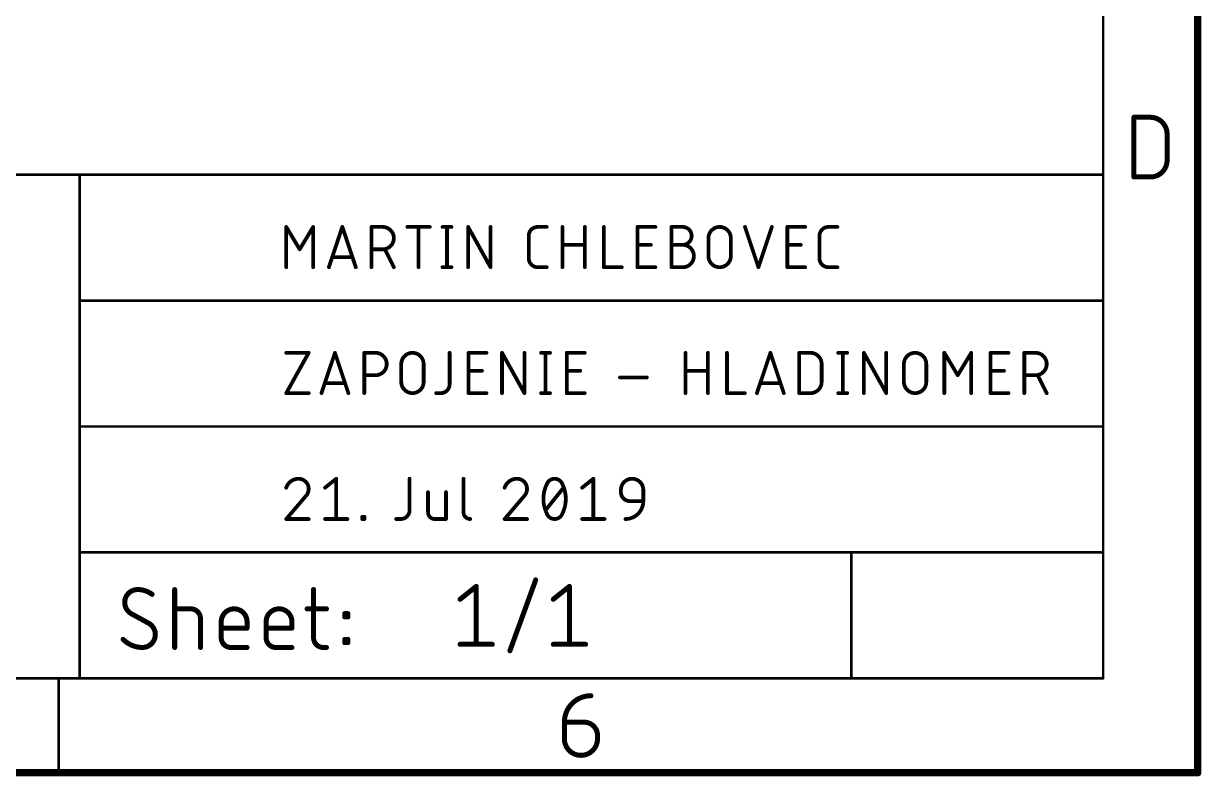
# Model space of a CAD drawing. Extents: x -165 to 95, y -26 to 154.
# Drawn here: x 47.9 to 95.4, y -25.55 to 4.83 of the extents above; entities that cross this region are included whole.
import ezdxf

# ---------------------------------------------------------------- set-up
doc = ezdxf.new("R2010")
doc.units = 0
doc.layers.add('94', color=14, linetype='CONTINUOUS')

msp = doc.modelspace()

# ---------------------------------------------------------------- linework, layer by layer
at = {"layer": '94'}
for points, const_width in [([(95.25, -25.4), (95.25, 153.67)], 0.3), ([(91.44, -21.59), (91.44, 149.86)], 0.1), ([(92.6764, -1.3621), (92.6764, 1.0447)], 0.2032), ([(92.6764, 1.0447), (93.345, 1.0447)], 0.2032), ([(94.0136, 0.3761), (94.0136, -0.6936)], 0.2032), ([(-3.81, -1.27), (50.165, -1.27)], 0.1016), ([(50.165, -1.27), (91.44, -1.27)], 0.1016), ([(50.165, -6.35), (50.165, -1.27)], 0.1016), ([(91.44, -6.35), (91.44, -1.27)], 0.1016), ([(93.345, -1.3621), (92.6764, -1.3621)], 0.2032), ([(58.4962, -5.0038), (58.4962, -3.3782)], 0.1524), ([(58.4962, -3.3782), (59.0381, -4.2813)], 0.1524), ([(59.0381, -4.2813), (59.5799, -3.3782)], 0.1524), ([(59.5799, -3.3782), (59.5799, -5.0038)], 0.1524), ([(60.2156, -5.0038), (60.7575, -3.3782)], 0.1524), ([(60.7575, -3.3782), (61.2994, -5.0038)], 0.1524), ([(61.9303, -5.0038), (61.9303, -3.3782)], 0.1524), ([(61.9303, -3.3782), (62.3819, -3.3782)], 0.1524), ([(63.3801, -3.3782), (64.2832, -3.3782)], 0.1524), ([(63.8316, -5.0038), (63.8316, -3.3782)], 0.1524), ([(64.7973, -3.3782), (65.1586, -3.3782)], 0.1524), ([(64.9779, -3.3782), (64.9779, -5.0038)], 0.1524), ([(65.829, -5.0038), (65.829, -3.3782)], 0.1524), ([(65.829, -3.3782), (66.7321, -5.0038)], 0.1524), ([(66.7321, -5.0038), (66.7321, -3.3782)], 0.1524), ([(68.6352, -3.3782), (68.9964, -3.3782)], 0.1524), ([(69.6326, -5.0038), (69.6326, -3.3782)], 0.1524), ([(70.5357, -3.3782), (70.5357, -5.0038)], 0.1524), ([(71.3029, -3.3782), (71.3029, -5.0038)], 0.1524), ([(72.6576, -5.0038), (72.6576, -3.3782)], 0.1524), ([(72.6576, -3.3782), (73.3801, -3.3782)], 0.1524), ([(74.0304, -5.0038), (74.0304, -3.3782)], 0.1524), ([(74.0304, -3.3782), (74.482, -3.3782)], 0.1524), ([(76.9932, -3.3782), (77.535, -5.0038)], 0.1524), ([(77.535, -5.0038), (78.0769, -3.3782)], 0.1524), ([(78.7017, -5.0038), (78.7017, -3.3782)], 0.1524), ([(78.7017, -3.3782), (79.4242, -3.3782)], 0.1524), ([(80.3586, -3.3782), (80.7198, -3.3782)], 0.1524), ([(68.2739, -4.6426), (68.2739, -3.7394)], 0.1524), ([(75.5203, -4.5522), (75.5203, -3.8298)], 0.1524), ([(76.4235, -3.8298), (76.4235, -4.5522)], 0.1524), ([(79.9973, -4.6426), (79.9973, -3.7394)], 0.1524), ([(62.3819, -4.2813), (61.9303, -4.2813)], 0.1524), ([(62.8334, -5.0038), (62.4722, -4.2813)], 0.1524), ([(69.6326, -4.1007), (70.5357, -4.1007)], 0.1524), ([(72.6576, -4.1007), (73.1995, -4.1007)], 0.1524), ([(74.0304, -4.1007), (74.482, -4.1007)], 0.1524), ([(78.7017, -4.1007), (79.2435, -4.1007)], 0.1524), ([(61.1639, -4.5974), (60.3511, -4.5974)], 0.1524), ([(64.7973, -5.0038), (65.1586, -5.0038)], 0.1524), ([(68.9964, -5.0038), (68.6352, -5.0038)], 0.1524), ([(71.3029, -5.0038), (72.0254, -5.0038)], 0.1524), ([(73.3801, -5.0038), (72.6576, -5.0038)], 0.1524), ([(74.482, -5.0038), (74.0304, -5.0038)], 0.1524), ([(79.4242, -5.0038), (78.7017, -5.0038)], 0.1524), ([(80.7198, -5.0038), (80.3586, -5.0038)], 0.1524), ([(50.165, -11.43), (50.165, -6.35)], 0.1016), ([(50.165, -6.35), (91.44, -6.35)], 0.1016), ([(91.44, -11.43), (91.44, -6.35)], 0.1016), ([(58.4962, -8.4582), (59.3993, -8.4582)], 0.1524), ([(59.3993, -8.4582), (58.4962, -10.0838)], 0.1524), ([(59.9169, -10.0838), (60.4588, -8.4582)], 0.1524), ([(60.4588, -8.4582), (61.0006, -10.0838)], 0.1524), ([(61.6435, -10.0838), (61.6435, -8.4582)], 0.1524), ([(61.6435, -8.4582), (62.0951, -8.4582)], 0.1524), ([(65.0841, -8.4582), (65.0841, -9.7226)], 0.1524), ([(65.8459, -10.0838), (65.8459, -8.4582)], 0.1524), ([(65.8459, -8.4582), (66.5683, -8.4582)], 0.1524), ([(67.1976, -10.0838), (67.1976, -8.4582)], 0.1524), ([(67.1976, -8.4582), (68.1007, -10.0838)], 0.1524), ([(68.1007, -10.0838), (68.1007, -8.4582)], 0.1524), ([(68.7711, -8.4582), (69.1324, -8.4582)], 0.1524), ([(68.9517, -8.4582), (68.9517, -10.0838)], 0.1524), ([(69.8058, -10.0838), (69.8058, -8.4582)], 0.1524), ([(69.8058, -8.4582), (70.5283, -8.4582)], 0.1524), ([(74.5964, -10.0838), (74.5964, -8.4582)], 0.1524), ([(75.4995, -8.4582), (75.4995, -10.0838)], 0.1524), ([(76.2667, -8.4582), (76.2667, -10.0838)], 0.1524), ([(77.476, -10.0838), (78.0179, -8.4582)], 0.1524), ([(78.0179, -8.4582), (78.5597, -10.0838)], 0.1524), ([(79.1815, -10.0838), (79.1815, -8.4582)], 0.1524), ([(79.1815, -8.4582), (79.6331, -8.4582)], 0.1524), ([(80.7551, -8.4582), (81.1163, -8.4582)], 0.1524), ([(80.9357, -8.4582), (80.9357, -10.0838)], 0.1524), ([(81.7867, -10.0838), (81.7867, -8.4582)], 0.1524), ([(81.7867, -8.4582), (82.6898, -10.0838)], 0.1524), ([(82.6898, -10.0838), (82.6898, -8.4582)], 0.1524), ([(85.0311, -10.0838), (85.0311, -8.4582)], 0.1524), ([(85.0311, -8.4582), (85.5729, -9.3613)], 0.1524), ([(85.5729, -9.3613), (86.1148, -8.4582)], 0.1524), ([(86.1148, -8.4582), (86.1148, -10.0838)], 0.1524), ([(86.8959, -10.0838), (86.8959, -8.4582)], 0.1524), ([(86.8959, -8.4582), (87.6184, -8.4582)], 0.1524), ([(88.2568, -10.0838), (88.2568, -8.4582)], 0.1524), ([(88.2568, -8.4582), (88.7084, -8.4582)], 0.1524), ([(63.1335, -9.6322), (63.1335, -8.9098)], 0.1524), ([(64.0366, -8.9098), (64.0366, -9.6322)], 0.1524), ([(80.0846, -8.9098), (80.0846, -9.6322)], 0.1524), ([(83.402, -9.6322), (83.402, -8.9098)], 0.1524), ([(84.3051, -8.9098), (84.3051, -9.6322)], 0.1524), ([(62.0951, -9.3613), (61.6435, -9.3613)], 0.1524), ([(65.8459, -9.1807), (66.3877, -9.1807)], 0.1524), ([(69.8058, -9.1807), (70.3476, -9.1807)], 0.1524), ([(71.953, -9.4516), (73.0367, -9.4516)], 0.1524), ([(74.5964, -9.1807), (75.4995, -9.1807)], 0.1524), ([(86.8959, -9.1807), (87.4378, -9.1807)], 0.1524), ([(88.7084, -9.3613), (88.2568, -9.3613)], 0.1524), ([(89.1599, -10.0838), (88.7987, -9.3613)], 0.1524), ([(60.8652, -9.6774), (60.0524, -9.6774)], 0.1524), ([(78.4243, -9.6774), (77.6115, -9.6774)], 0.1524), ([(58.4962, -10.0838), (59.3993, -10.0838)], 0.1524), ([(64.7228, -10.0838), (64.5422, -10.0838)], 0.1524), ([(66.5683, -10.0838), (65.8459, -10.0838)], 0.1524), ([(68.7711, -10.0838), (69.1324, -10.0838)], 0.1524), ([(70.5283, -10.0838), (69.8058, -10.0838)], 0.1524), ([(76.2667, -10.0838), (76.9892, -10.0838)], 0.1524), ([(79.6331, -10.0838), (79.1815, -10.0838)], 0.1524), ([(80.7551, -10.0838), (81.1163, -10.0838)], 0.1524), ([(87.6184, -10.0838), (86.8959, -10.0838)], 0.1524), ([(50.165, -16.51), (50.165, -11.43)], 0.1016), ([(50.165, -11.43), (91.44, -11.43)], 0.1016), ([(91.44, -16.51), (91.44, -11.43)], 0.1016), ([(60.0593, -13.8994), (60.5109, -13.5382)], 0.1524), ([(60.5109, -13.5382), (60.5109, -15.1638)], 0.1524), ([(63.4688, -13.5382), (63.4688, -14.8026)], 0.1524), ([(65.6442, -13.5382), (65.6442, -14.8929)], 0.1524), ([(70.428, -13.8994), (70.8796, -13.5382)], 0.1524), ([(70.8796, -13.5382), (70.8796, -15.1638)], 0.1524), ([(59.2638, -14.2607), (58.4962, -15.1638)], 0.1524), ([(64.2137, -14.0801), (64.2137, -14.8929)], 0.1524), ([(64.9362, -15.1638), (64.9362, -14.0801)], 0.1524), ([(68.0694, -14.2607), (67.3018, -15.1638)], 0.1524), ([(68.9552, -14.8026), (69.6777, -13.8994)], 0.1524), ([(71.9911, -14.0801), (71.9911, -13.9898)], 0.1524), ([(72.8943, -13.9898), (72.8943, -14.4413)], 0.1524), ([(72.8943, -14.4413), (72.3524, -14.4413)], 0.1524), ([(58.4962, -15.1638), (59.3993, -15.1638)], 0.1524), ([(60.0593, -15.1638), (60.9624, -15.1638)], 0.1524), ([(61.5599, -15.1638), (61.5599, -15.0735)], 0.1524), ([(61.5599, -15.0735), (61.6502, -15.0735)], 0.1524), ([(61.6502, -15.1638), (61.5599, -15.1638)], 0.1524), ([(61.6502, -15.0735), (61.6502, -15.1638)], 0.1524), ([(63.1076, -15.1638), (62.927, -15.1638)], 0.1524), ([(64.4847, -15.1638), (64.9362, -15.1638)], 0.1524), ([(67.3018, -15.1638), (68.2049, -15.1638)], 0.1524), ([(70.428, -15.1638), (71.3311, -15.1638)], 0.1524), ([(81.28, -16.51), (50.165, -16.51)], 0.1016), ([(50.165, -16.51), (50.165, -21.59)], 0.1016), ([(81.28, -21.59), (81.28, -16.51)], 0.1016), ([(81.28, -16.51), (91.44, -16.51)], 0.1016), ([(91.44, -21.59), (91.44, -16.51)], 0.1016), ([(67.5155, -20.478), (68.5541, -17.622)], 0.2032), ([(53.9961, -20.3454), (53.9961, -18.0086)], 0.2032), ([(59.5969, -18.0086), (59.5969, -19.9559)], 0.2032), ([(65.5066, -18.4009), (66.1557, -17.8816)], 0.2032), ([(66.1557, -17.8816), (66.1557, -20.2184)], 0.2032), ([(69.2648, -18.4009), (69.9139, -17.8816)], 0.2032), ([(69.9139, -17.8816), (69.9139, -20.2184)], 0.2032), ([(52.9562, -19.3717), (52.2422, -18.9823)], 0.2032), ([(53.9961, -18.7875), (54.6452, -18.7875)], 0.2032), ([(59.3372, -18.7875), (60.1162, -18.7875)], 0.2032), ([(60.8533, -19.1121), (60.8533, -18.9823)], 0.2032), ([(60.8533, -18.9823), (60.9831, -18.9823)], 0.2032), ([(60.9831, -18.9823), (60.9831, -19.1121)], 0.2032), ([(55.0347, -19.177), (55.0347, -20.3454)], 0.2032), ([(55.8752, -19.9559), (55.8752, -19.3068)], 0.2032), ([(56.9138, -19.5665), (55.8752, -19.5665)], 0.2032), ([(56.9138, -19.3068), (56.9138, -19.5665)], 0.2032), ([(57.6847, -19.9559), (57.6847, -19.3068)], 0.2032), ([(58.7233, -19.5665), (57.6847, -19.5665)], 0.2032), ([(58.7233, -19.3068), (58.7233, -19.5665)], 0.2032), ([(60.9831, -19.1121), (60.8533, -19.1121)], 0.2032), ([(60.8533, -20.1507), (60.8533, -20.0208)], 0.2032), ([(60.8533, -20.0208), (60.9831, -20.0208)], 0.2032), ([(60.9831, -20.0208), (60.9831, -20.1507)], 0.2032), ([(56.9138, -20.3454), (56.2647, -20.3454)], 0.2032), ([(58.7233, -20.3454), (58.0742, -20.3454)], 0.2032), ([(59.9863, -20.3454), (60.1162, -20.3454)], 0.2032), ([(60.9831, -20.1507), (60.8533, -20.1507)], 0.2032), ([(65.5066, -20.2184), (66.8048, -20.2184)], 0.2032), ([(69.2648, -20.2184), (70.563, -20.2184)], 0.2032), ([(-161.29, -21.59), (91.44, -21.59)], 0.1), ([(49.3183, -25.4), (49.3183, -21.59)], 0.1), ([(69.7106, -23.3613), (70.5129, -23.3613)], 0.2032), ([(69.7106, -24.0298), (69.7106, -23.3613)], 0.2032), ([(71.0477, -23.8961), (71.0477, -24.0298)], 0.2032), ([(-165.1, -25.4), (95.25, -25.4)], 0.3)]:
    msp.add_lwpolyline(points, dxfattribs=dict(at, const_width=const_width))
for points, const_width in [([(92.7272, 1.0447, 1), (92.6256, 1.0447)], 0.1016), ([(92.6764, 1.0955, 1), (92.6764, 0.9939)], 0.1016), ([(94.0136, 0.3761, 0.4142), (93.345, 1.0447)], 0.2032), ([(93.345, 1.0955, 1), (93.345, 0.9939)], 0.1016), ([(93.345, 0.9939, 1), (93.345, 1.0955)], 0.1016), ([(94.0644, 0.3761, 1), (93.9628, 0.3761)], 0.1016), ([(93.9628, 0.3761, 1), (94.0644, 0.3761)], 0.1016), ([(93.345, -1.3621, 0.4142), (94.0136, -0.6936)], 0.2032), ([(94.0644, -0.6936, 1), (93.9628, -0.6936)], 0.1016), ([(93.9628, -0.6936, 1), (94.0644, -0.6936)], 0.1016), ([(50.165, -1.2446, 1), (50.165, -1.2954)], 0.0508), ([(50.1904, -1.27, 1), (50.1396, -1.27)], 0.0508), ([(50.165, -1.2954, 1), (50.165, -1.2446)], 0.0508), ([(91.4654, -1.27, 1), (91.4146, -1.27)], 0.0508), ([(91.44, -1.2954, 1), (91.44, -1.2446)], 0.0508), ([(92.6256, -1.3621, 1), (92.7272, -1.3621)], 0.1016), ([(92.6764, -1.3114, 1), (92.6764, -1.4129)], 0.1016), ([(93.345, -1.3114, 1), (93.345, -1.4129)], 0.1016), ([(93.345, -1.4129, 1), (93.345, -1.3114)], 0.1016), ([(58.5343, -3.3782, 1), (58.4581, -3.3782)], 0.0762), ([(58.5289, -3.3586, 1), (58.4635, -3.3978)], 0.0762), ([(59.618, -3.3782, 1), (59.5418, -3.3782)], 0.0762), ([(59.6126, -3.3978, 1), (59.5473, -3.3586)], 0.0762), ([(60.7936, -3.3662, 1), (60.7214, -3.3902)], 0.0762), ([(60.7936, -3.3902, 1), (60.7214, -3.3662)], 0.0762), ([(61.9684, -3.3782, 1), (61.8922, -3.3782)], 0.0762), ([(61.9303, -3.3401, 1), (61.9303, -3.4163)], 0.0762), ([(62.3819, -4.2813, 1), (62.3819, -3.3782)], 0.1524), ([(62.3819, -3.3401, 1), (62.3819, -3.4163)], 0.0762), ([(62.3819, -3.4163, 1), (62.3819, -3.3401)], 0.0762), ([(63.3801, -3.3401, 1), (63.3801, -3.4163)], 0.0762), ([(63.8697, -3.3782, 1), (63.7935, -3.3782)], 0.0762), ([(64.2832, -3.4163, 1), (64.2832, -3.3401)], 0.0762), ([(64.7973, -3.3401, 1), (64.7973, -3.4163)], 0.0762), ([(65.016, -3.3782, 1), (64.9398, -3.3782)], 0.0762), ([(65.1586, -3.4163, 1), (65.1586, -3.3401)], 0.0762), ([(65.8671, -3.3782, 1), (65.7909, -3.3782)], 0.0762), ([(65.8623, -3.3597, 1), (65.7957, -3.3967)], 0.0762), ([(66.7702, -3.3782, 1), (66.694, -3.3782)], 0.0762), ([(68.6352, -3.3782, 0.4142), (68.2739, -3.7394)], 0.1524), ([(68.6352, -3.3401, 1), (68.6352, -3.4163)], 0.0762), ([(68.6352, -3.4163, 1), (68.6352, -3.3401)], 0.0762), ([(68.9964, -3.4163, 1), (68.9964, -3.3401)], 0.0762), ([(69.6707, -3.3782, 1), (69.5945, -3.3782)], 0.0762), ([(70.5738, -3.3782, 1), (70.4976, -3.3782)], 0.0762), ([(71.341, -3.3782, 1), (71.2648, -3.3782)], 0.0762), ([(72.6957, -3.3782, 1), (72.6195, -3.3782)], 0.0762), ([(72.6576, -3.3401, 1), (72.6576, -3.4163)], 0.0762), ([(73.3801, -3.4163, 1), (73.3801, -3.3401)], 0.0762), ([(74.0685, -3.3782, 1), (73.9923, -3.3782)], 0.0762), ([(74.0304, -3.3401, 1), (74.0304, -3.4163)], 0.0762), ([(74.482, -4.1007, 1), (74.482, -3.3782)], 0.1524), ([(74.482, -3.3401, 1), (74.482, -3.4163)], 0.0762), ([(74.482, -3.4163, 1), (74.482, -3.3401)], 0.0762), ([(76.4235, -3.8298, 1), (75.5203, -3.8298)], 0.1524), ([(77.0293, -3.3662, 1), (76.957, -3.3902)], 0.0762), ([(78.113, -3.3902, 1), (78.0407, -3.3662)], 0.0762), ([(78.7398, -3.3782, 1), (78.6636, -3.3782)], 0.0762), ([(78.7017, -3.3401, 1), (78.7017, -3.4163)], 0.0762), ([(79.4242, -3.4163, 1), (79.4242, -3.3401)], 0.0762), ([(80.3586, -3.3782, 0.4142), (79.9973, -3.7394)], 0.1524), ([(80.3586, -3.3401, 1), (80.3586, -3.4163)], 0.0762), ([(80.3586, -3.4163, 1), (80.3586, -3.3401)], 0.0762), ([(80.7198, -3.4163, 1), (80.7198, -3.3401)], 0.0762), ([(68.312, -3.7394, 1), (68.2358, -3.7394)], 0.0762), ([(68.2358, -3.7394, 1), (68.312, -3.7394)], 0.0762), ([(75.5584, -3.8298, 1), (75.4822, -3.8298)], 0.0762), ([(75.4822, -3.8298, 1), (75.5584, -3.8298)], 0.0762), ([(76.4616, -3.8298, 1), (76.3854, -3.8298)], 0.0762), ([(76.3854, -3.8298, 1), (76.4616, -3.8298)], 0.0762), ([(80.0354, -3.7394, 1), (79.9592, -3.7394)], 0.0762), ([(79.9592, -3.7394, 1), (80.0354, -3.7394)], 0.0762), ([(59.0054, -4.2617, 1), (59.0707, -4.3009)], 0.0762), ([(59.0054, -4.3009, 1), (59.0707, -4.2617)], 0.0762), ([(61.9303, -4.2432, 1), (61.9303, -4.3194)], 0.0762), ([(62.3819, -4.2432, 1), (62.3819, -4.3194)], 0.0762), ([(62.3819, -4.3194, 1), (62.3819, -4.2432)], 0.0762), ([(62.5063, -4.2643, 1), (62.4381, -4.2984)], 0.0762), ([(69.6326, -4.0626, 1), (69.6326, -4.1388)], 0.0762), ([(70.5357, -4.1388, 1), (70.5357, -4.0626)], 0.0762), ([(72.6576, -4.0626, 1), (72.6576, -4.1388)], 0.0762), ([(73.1995, -4.1388, 1), (73.1995, -4.0626)], 0.0762), ([(74.0304, -4.0626, 1), (74.0304, -4.1388)], 0.0762), ([(74.482, -5.0038, 1), (74.482, -4.1007)], 0.1524), ([(74.482, -4.0626, 1), (74.482, -4.1388)], 0.0762), ([(74.482, -4.0626, 1), (74.482, -4.1388)], 0.0762), ([(74.482, -4.1388, 1), (74.482, -4.0626)], 0.0762), ([(78.7017, -4.0626, 1), (78.7017, -4.1388)], 0.0762), ([(79.2435, -4.1388, 1), (79.2435, -4.0626)], 0.0762), ([(60.3511, -4.5593, 1), (60.3511, -4.6355)], 0.0762), ([(61.1639, -4.6355, 1), (61.1639, -4.5593)], 0.0762), ([(68.2739, -4.6426, 0.4142), (68.6352, -5.0038)], 0.1524), ([(68.312, -4.6426, 1), (68.2358, -4.6426)], 0.0762), ([(68.2358, -4.6426, 1), (68.312, -4.6426)], 0.0762), ([(75.5203, -4.5522, 1), (76.4235, -4.5522)], 0.1524), ([(75.5584, -4.5522, 1), (75.4822, -4.5522)], 0.0762), ([(75.4822, -4.5522, 1), (75.5584, -4.5522)], 0.0762), ([(76.4616, -4.5522, 1), (76.3854, -4.5522)], 0.0762), ([(76.3854, -4.5522, 1), (76.4616, -4.5522)], 0.0762), ([(79.9973, -4.6426, 0.4142), (80.3586, -5.0038)], 0.1524), ([(80.0354, -4.6426, 1), (79.9592, -4.6426)], 0.0762), ([(79.9592, -4.6426, 1), (80.0354, -4.6426)], 0.0762), ([(58.4581, -5.0038, 1), (58.5343, -5.0038)], 0.0762), ([(59.5418, -5.0038, 1), (59.618, -5.0038)], 0.0762), ([(60.1795, -4.9918, 1), (60.2518, -5.0158)], 0.0762), ([(61.2632, -5.0158, 1), (61.3355, -4.9918)], 0.0762), ([(61.8922, -5.0038, 1), (61.9684, -5.0038)], 0.0762), ([(62.7994, -5.0208, 1), (62.8675, -4.9868)], 0.0762), ([(63.7935, -5.0038, 1), (63.8697, -5.0038)], 0.0762), ([(64.7973, -4.9657, 1), (64.7973, -5.0419)], 0.0762), ([(64.9398, -5.0038, 1), (65.016, -5.0038)], 0.0762), ([(65.1586, -5.0419, 1), (65.1586, -4.9657)], 0.0762), ([(65.7909, -5.0038, 1), (65.8671, -5.0038)], 0.0762), ([(66.694, -5.0038, 1), (66.7702, -5.0038)], 0.0762), ([(66.6988, -5.0223, 1), (66.7654, -4.9853)], 0.0762), ([(68.6352, -4.9657, 1), (68.6352, -5.0419)], 0.0762), ([(68.6352, -5.0419, 1), (68.6352, -4.9657)], 0.0762), ([(68.9964, -5.0419, 1), (68.9964, -4.9657)], 0.0762), ([(69.5945, -5.0038, 1), (69.6707, -5.0038)], 0.0762), ([(70.4976, -5.0038, 1), (70.5738, -5.0038)], 0.0762), ([(71.3029, -4.9657, 1), (71.3029, -5.0419)], 0.0762), ([(71.2648, -5.0038, 1), (71.341, -5.0038)], 0.0762), ([(72.0254, -5.0419, 1), (72.0254, -4.9657)], 0.0762), ([(72.6576, -4.9657, 1), (72.6576, -5.0419)], 0.0762), ([(72.6195, -5.0038, 1), (72.6957, -5.0038)], 0.0762), ([(73.3801, -5.0419, 1), (73.3801, -4.9657)], 0.0762), ([(74.0304, -4.9657, 1), (74.0304, -5.0419)], 0.0762), ([(73.9923, -5.0038, 1), (74.0685, -5.0038)], 0.0762), ([(74.482, -4.9657, 1), (74.482, -5.0419)], 0.0762), ([(74.482, -5.0419, 1), (74.482, -4.9657)], 0.0762), ([(77.4989, -4.9918, 1), (77.5712, -5.0158)], 0.0762), ([(77.4989, -5.0158, 1), (77.5712, -4.9918)], 0.0762), ([(78.7017, -4.9657, 1), (78.7017, -5.0419)], 0.0762), ([(78.6636, -5.0038, 1), (78.7398, -5.0038)], 0.0762), ([(79.4242, -5.0419, 1), (79.4242, -4.9657)], 0.0762), ([(80.3586, -4.9657, 1), (80.3586, -5.0419)], 0.0762), ([(80.3586, -5.0419, 1), (80.3586, -4.9657)], 0.0762), ([(80.7198, -5.0419, 1), (80.7198, -4.9657)], 0.0762), ([(50.1904, -6.35, 1), (50.1396, -6.35)], 0.0508), ([(50.165, -6.3246, 1), (50.165, -6.3754)], 0.0508), ([(50.1396, -6.35, 1), (50.1904, -6.35)], 0.0508), ([(91.4654, -6.35, 1), (91.4146, -6.35)], 0.0508), ([(91.4146, -6.35, 1), (91.4654, -6.35)], 0.0508), ([(91.44, -6.3754, 1), (91.44, -6.3246)], 0.0508), ([(58.4962, -8.4201, 1), (58.4962, -8.4963)], 0.0762), ([(59.4326, -8.4767, 1), (59.366, -8.4397)], 0.0762), ([(59.3993, -8.4963, 1), (59.3993, -8.4201)], 0.0762), ([(60.4949, -8.4462, 1), (60.4226, -8.4702)], 0.0762), ([(60.4949, -8.4702, 1), (60.4226, -8.4462)], 0.0762), ([(61.6816, -8.4582, 1), (61.6054, -8.4582)], 0.0762), ([(61.6435, -8.4201, 1), (61.6435, -8.4963)], 0.0762), ([(62.0951, -9.3613, 1), (62.0951, -8.4582)], 0.1524), ([(62.0951, -8.4201, 1), (62.0951, -8.4963)], 0.0762), ([(62.0951, -8.4963, 1), (62.0951, -8.4201)], 0.0762), ([(64.0366, -8.9098, 1), (63.1335, -8.9098)], 0.1524), ([(65.1222, -8.4582, 1), (65.046, -8.4582)], 0.0762), ([(65.884, -8.4582, 1), (65.8078, -8.4582)], 0.0762), ([(65.8459, -8.4201, 1), (65.8459, -8.4963)], 0.0762), ([(66.5683, -8.4963, 1), (66.5683, -8.4201)], 0.0762), ([(67.2357, -8.4582, 1), (67.1595, -8.4582)], 0.0762), ([(67.2309, -8.4397, 1), (67.1643, -8.4767)], 0.0762), ([(68.1388, -8.4582, 1), (68.0626, -8.4582)], 0.0762), ([(68.7711, -8.4201, 1), (68.7711, -8.4963)], 0.0762), ([(68.9898, -8.4582, 1), (68.9136, -8.4582)], 0.0762), ([(69.1324, -8.4963, 1), (69.1324, -8.4201)], 0.0762), ([(69.8439, -8.4582, 1), (69.7677, -8.4582)], 0.0762), ([(69.8058, -8.4201, 1), (69.8058, -8.4963)], 0.0762), ([(70.5283, -8.4963, 1), (70.5283, -8.4201)], 0.0762), ([(74.6345, -8.4582, 1), (74.5583, -8.4582)], 0.0762), ([(75.5376, -8.4582, 1), (75.4614, -8.4582)], 0.0762), ([(76.3048, -8.4582, 1), (76.2286, -8.4582)], 0.0762), ([(78.054, -8.4462, 1), (77.9817, -8.4702)], 0.0762), ([(78.054, -8.4702, 1), (77.9817, -8.4462)], 0.0762), ([(79.2196, -8.4582, 1), (79.1434, -8.4582)], 0.0762), ([(79.1815, -8.4201, 1), (79.1815, -8.4963)], 0.0762), ([(80.0846, -8.9098, 0.4142), (79.6331, -8.4582)], 0.1524), ([(79.6331, -8.4201, 1), (79.6331, -8.4963)], 0.0762), ([(79.6331, -8.4963, 1), (79.6331, -8.4201)], 0.0762), ([(80.7551, -8.4201, 1), (80.7551, -8.4963)], 0.0762), ([(80.9738, -8.4582, 1), (80.8976, -8.4582)], 0.0762), ([(81.1163, -8.4963, 1), (81.1163, -8.4201)], 0.0762), ([(81.8248, -8.4582, 1), (81.7486, -8.4582)], 0.0762), ([(81.82, -8.4397, 1), (81.7534, -8.4767)], 0.0762), ([(82.7279, -8.4582, 1), (82.6517, -8.4582)], 0.0762), ([(84.3051, -8.9098, 1), (83.402, -8.9098)], 0.1524), ([(85.0692, -8.4582, 1), (84.993, -8.4582)], 0.0762), ([(85.0638, -8.4386, 1), (84.9984, -8.4778)], 0.0762), ([(86.1529, -8.4582, 1), (86.0767, -8.4582)], 0.0762), ([(86.1475, -8.4778, 1), (86.0821, -8.4386)], 0.0762), ([(86.934, -8.4582, 1), (86.8578, -8.4582)], 0.0762), ([(86.8959, -8.4201, 1), (86.8959, -8.4963)], 0.0762), ([(87.6184, -8.4963, 1), (87.6184, -8.4201)], 0.0762), ([(88.2949, -8.4582, 1), (88.2187, -8.4582)], 0.0762), ([(88.2568, -8.4201, 1), (88.2568, -8.4963)], 0.0762), ([(88.7084, -9.3613, 1), (88.7084, -8.4582)], 0.1524), ([(88.7084, -8.4201, 1), (88.7084, -8.4963)], 0.0762), ([(88.7084, -8.4963, 1), (88.7084, -8.4201)], 0.0762), ([(63.1716, -8.9098, 1), (63.0954, -8.9098)], 0.0762), ([(63.0954, -8.9098, 1), (63.1716, -8.9098)], 0.0762), ([(64.0747, -8.9098, 1), (63.9985, -8.9098)], 0.0762), ([(63.9985, -8.9098, 1), (64.0747, -8.9098)], 0.0762), ([(80.1227, -8.9098, 1), (80.0465, -8.9098)], 0.0762), ([(80.0465, -8.9098, 1), (80.1227, -8.9098)], 0.0762), ([(83.4401, -8.9098, 1), (83.3639, -8.9098)], 0.0762), ([(83.3639, -8.9098, 1), (83.4401, -8.9098)], 0.0762), ([(84.3432, -8.9098, 1), (84.267, -8.9098)], 0.0762), ([(84.267, -8.9098, 1), (84.3432, -8.9098)], 0.0762), ([(61.6435, -9.3232, 1), (61.6435, -9.3994)], 0.0762), ([(62.0951, -9.3232, 1), (62.0951, -9.3994)], 0.0762), ([(62.0951, -9.3994, 1), (62.0951, -9.3232)], 0.0762), ([(65.8459, -9.1426, 1), (65.8459, -9.2188)], 0.0762), ([(66.3877, -9.2188, 1), (66.3877, -9.1426)], 0.0762), ([(69.8058, -9.1426, 1), (69.8058, -9.2188)], 0.0762), ([(70.3476, -9.2188, 1), (70.3476, -9.1426)], 0.0762), ([(71.953, -9.4135, 1), (71.953, -9.4897)], 0.0762), ([(73.0367, -9.4897, 1), (73.0367, -9.4135)], 0.0762), ([(74.5964, -9.1426, 1), (74.5964, -9.2188)], 0.0762), ([(75.4995, -9.2188, 1), (75.4995, -9.1426)], 0.0762), ([(85.5403, -9.3417, 1), (85.6056, -9.3809)], 0.0762), ([(85.5403, -9.3809, 1), (85.6056, -9.3417)], 0.0762), ([(86.8959, -9.1426, 1), (86.8959, -9.2188)], 0.0762), ([(87.4378, -9.2188, 1), (87.4378, -9.1426)], 0.0762), ([(88.2568, -9.3232, 1), (88.2568, -9.3994)], 0.0762), ([(88.7084, -9.3232, 1), (88.7084, -9.3994)], 0.0762), ([(88.7084, -9.3994, 1), (88.7084, -9.3232)], 0.0762), ([(88.8327, -9.3443, 1), (88.7646, -9.3784)], 0.0762), ([(60.0524, -9.6393, 1), (60.0524, -9.7155)], 0.0762), ([(60.8652, -9.7155, 1), (60.8652, -9.6393)], 0.0762), ([(63.1335, -9.6322, 1), (64.0366, -9.6322)], 0.1524), ([(63.1716, -9.6322, 1), (63.0954, -9.6322)], 0.0762), ([(63.0954, -9.6322, 1), (63.1716, -9.6322)], 0.0762), ([(64.0747, -9.6322, 1), (63.9985, -9.6322)], 0.0762), ([(63.9985, -9.6322, 1), (64.0747, -9.6322)], 0.0762), ([(64.7228, -10.0838, 0.4142), (65.0841, -9.7226)], 0.1524), ([(65.1222, -9.7226, 1), (65.046, -9.7226)], 0.0762), ([(65.046, -9.7226, 1), (65.1222, -9.7226)], 0.0762), ([(77.6115, -9.6393, 1), (77.6115, -9.7155)], 0.0762), ([(78.4243, -9.7155, 1), (78.4243, -9.6393)], 0.0762), ([(79.6331, -10.0838, 0.4142), (80.0846, -9.6322)], 0.1524), ([(80.1227, -9.6322, 1), (80.0465, -9.6322)], 0.0762), ([(80.0465, -9.6322, 1), (80.1227, -9.6322)], 0.0762), ([(83.402, -9.6322, 1), (84.3051, -9.6322)], 0.1524), ([(83.4401, -9.6322, 1), (83.3639, -9.6322)], 0.0762), ([(83.3639, -9.6322, 1), (83.4401, -9.6322)], 0.0762), ([(84.3432, -9.6322, 1), (84.267, -9.6322)], 0.0762), ([(84.267, -9.6322, 1), (84.3432, -9.6322)], 0.0762), ([(58.4962, -10.0457, 1), (58.4962, -10.1219)], 0.0762), ([(58.4629, -10.0653, 1), (58.5295, -10.1023)], 0.0762), ([(59.3993, -10.1219, 1), (59.3993, -10.0457)], 0.0762), ([(59.8808, -10.0718, 1), (59.9531, -10.0958)], 0.0762), ([(60.9645, -10.0958, 1), (61.0368, -10.0718)], 0.0762), ([(61.6054, -10.0838, 1), (61.6816, -10.0838)], 0.0762), ([(64.5422, -10.0457, 1), (64.5422, -10.1219)], 0.0762), ([(64.7228, -10.0457, 1), (64.7228, -10.1219)], 0.0762), ([(64.7228, -10.1219, 1), (64.7228, -10.0457)], 0.0762), ([(65.8459, -10.0457, 1), (65.8459, -10.1219)], 0.0762), ([(65.8078, -10.0838, 1), (65.884, -10.0838)], 0.0762), ([(66.5683, -10.1219, 1), (66.5683, -10.0457)], 0.0762), ([(67.1595, -10.0838, 1), (67.2357, -10.0838)], 0.0762), ([(68.0626, -10.0838, 1), (68.1388, -10.0838)], 0.0762), ([(68.0674, -10.1023, 1), (68.134, -10.0653)], 0.0762), ([(68.7711, -10.0457, 1), (68.7711, -10.1219)], 0.0762), ([(68.9136, -10.0838, 1), (68.9898, -10.0838)], 0.0762), ([(69.1324, -10.1219, 1), (69.1324, -10.0457)], 0.0762), ([(69.8058, -10.0457, 1), (69.8058, -10.1219)], 0.0762), ([(69.7677, -10.0838, 1), (69.8439, -10.0838)], 0.0762), ([(70.5283, -10.1219, 1), (70.5283, -10.0457)], 0.0762), ([(74.5583, -10.0838, 1), (74.6345, -10.0838)], 0.0762), ([(75.4614, -10.0838, 1), (75.5376, -10.0838)], 0.0762), ([(76.2667, -10.0457, 1), (76.2667, -10.1219)], 0.0762), ([(76.2286, -10.0838, 1), (76.3048, -10.0838)], 0.0762), ([(76.9892, -10.1219, 1), (76.9892, -10.0457)], 0.0762), ([(77.4398, -10.0718, 1), (77.5121, -10.0958)], 0.0762), ([(78.5236, -10.0958, 1), (78.5959, -10.0718)], 0.0762), ([(79.1815, -10.0457, 1), (79.1815, -10.1219)], 0.0762), ([(79.1434, -10.0838, 1), (79.2196, -10.0838)], 0.0762), ([(79.6331, -10.0457, 1), (79.6331, -10.1219)], 0.0762), ([(79.6331, -10.1219, 1), (79.6331, -10.0457)], 0.0762), ([(80.7551, -10.0457, 1), (80.7551, -10.1219)], 0.0762), ([(80.8976, -10.0838, 1), (80.9738, -10.0838)], 0.0762), ([(81.1163, -10.1219, 1), (81.1163, -10.0457)], 0.0762), ([(81.7486, -10.0838, 1), (81.8248, -10.0838)], 0.0762), ([(82.6517, -10.0838, 1), (82.7279, -10.0838)], 0.0762), ([(82.6565, -10.1023, 1), (82.7231, -10.0653)], 0.0762), ([(84.993, -10.0838, 1), (85.0692, -10.0838)], 0.0762), ([(86.0767, -10.0838, 1), (86.1529, -10.0838)], 0.0762), ([(86.8959, -10.0457, 1), (86.8959, -10.1219)], 0.0762), ([(86.8578, -10.0838, 1), (86.934, -10.0838)], 0.0762), ([(87.6184, -10.1219, 1), (87.6184, -10.0457)], 0.0762), ([(88.2187, -10.0838, 1), (88.2949, -10.0838)], 0.0762), ([(89.1258, -10.1008, 1), (89.194, -10.0668)], 0.0762), ([(50.1904, -11.43, 1), (50.1396, -11.43)], 0.0508), ([(50.165, -11.4046, 1), (50.165, -11.4554)], 0.0508), ([(91.4654, -11.43, 1), (91.4146, -11.43)], 0.0508), ([(91.44, -11.4554, 1), (91.44, -11.4046)], 0.0508), ([(50.1396, -11.43, 1), (50.1904, -11.43)], 0.0508), ([(91.4146, -11.43, 1), (91.4654, -11.43)], 0.0508), ([(58.9929, -13.5382, 0.3252), (58.4962, -13.8994)], 0.1524), ([(59.3993, -13.9446, 0.4142), (58.9929, -13.5382)], 0.1524), ([(58.9929, -13.5001, 1), (58.9929, -13.5763)], 0.0762), ([(58.9929, -13.5763, 1), (58.9929, -13.5001)], 0.0762), ([(60.549, -13.5382, 1), (60.4728, -13.5382)], 0.0762), ([(60.5347, -13.568, 1), (60.4871, -13.5084)], 0.0762), ([(63.5069, -13.5382, 1), (63.4307, -13.5382)], 0.0762), ([(65.6823, -13.5382, 1), (65.6061, -13.5382)], 0.0762), ([(67.7985, -13.5382, 0.3252), (67.3018, -13.8994)], 0.1524), ([(68.2049, -13.9446, 0.4142), (67.7985, -13.5382)], 0.1524), ([(67.7985, -13.5001, 1), (67.7985, -13.5763)], 0.0762), ([(67.7985, -13.5763, 1), (67.7985, -13.5001)], 0.0762), ([(69.0004, -13.764, 0.1139), (68.8649, -14.351)], 0.1524), ([(68.9643, -13.7516, 1), (69.0364, -13.7763)], 0.0762), ([(69.3165, -13.5382, 0.3205), (69.0004, -13.764)], 0.1524), ([(69.0346, -13.7807, 1), (68.9661, -13.7473)], 0.0762), ([(69.6325, -13.764, 0.3205), (69.3165, -13.5382)], 0.1524), ([(69.3165, -13.5001, 1), (69.3165, -13.5763)], 0.0762), ([(69.3165, -13.5763, 1), (69.3165, -13.5001)], 0.0762), ([(69.768, -14.351, 0.1139), (69.6325, -13.764)], 0.1524), ([(69.6668, -13.7473, 1), (69.5983, -13.7807)], 0.0762), ([(69.5965, -13.7763, 1), (69.6686, -13.7516)], 0.0762), ([(70.9177, -13.5382, 1), (70.8415, -13.5382)], 0.0762), ([(70.9034, -13.568, 1), (70.8558, -13.5084)], 0.0762), ([(72.8942, -13.9898, 1), (71.9911, -13.9898)], 0.1524), ([(58.46, -13.8877, 1), (58.5324, -13.9112)], 0.0762), ([(59.2638, -14.2607, 0.2053), (59.3993, -13.9446)], 0.1524), ([(59.2376, -14.2331, 1), (59.2901, -14.2883)], 0.0762), ([(59.2929, -14.2854, 1), (59.2348, -14.236)], 0.0762), ([(59.4374, -13.9446, 1), (59.3612, -13.9446)], 0.0762), ([(59.3612, -13.9446, 1), (59.4374, -13.9446)], 0.0762), ([(60.0355, -13.8697, 1), (60.0831, -13.9292)], 0.0762), ([(64.2518, -14.0801, 1), (64.1756, -14.0801)], 0.0762), ([(64.9743, -14.0801, 1), (64.8981, -14.0801)], 0.0762), ([(67.2655, -13.8877, 1), (67.338, -13.9112)], 0.0762), ([(68.0694, -14.2607, 0.2053), (68.2049, -13.9446)], 0.1524), ([(68.0431, -14.2331, 1), (68.0957, -14.2883)], 0.0762), ([(68.0985, -14.2854, 1), (68.0404, -14.236)], 0.0762), ([(68.243, -13.9446, 1), (68.1668, -13.9446)], 0.0762), ([(68.1668, -13.9446, 1), (68.243, -13.9446)], 0.0762), ([(69.7075, -13.9232, 1), (69.6479, -13.8756)], 0.0762), ([(70.4042, -13.8697, 1), (70.4518, -13.9292)], 0.0762), ([(72.0292, -13.9898, 1), (71.953, -13.9898)], 0.0762), ([(71.953, -13.9898, 1), (72.0292, -13.9898)], 0.0762), ([(71.9911, -14.0801, 0.4142), (72.3524, -14.4413)], 0.1524), ([(72.0292, -14.0801, 1), (71.953, -14.0801)], 0.0762), ([(71.953, -14.0801, 1), (72.0292, -14.0801)], 0.0762), ([(72.8561, -13.9898, 1), (72.9323, -13.9898)], 0.0762), ([(72.9324, -13.9898, 1), (72.8562, -13.9898)], 0.0762), ([(68.8649, -14.351, 0.1139), (69.0004, -14.938)], 0.1524), ([(68.903, -14.351, 1), (68.8268, -14.351)], 0.0762), ([(68.8268, -14.351, 1), (68.903, -14.351)], 0.0762), ([(69.6325, -14.938, 0.1139), (69.768, -14.351)], 0.1524), ([(69.8061, -14.351, 1), (69.7299, -14.351)], 0.0762), ([(69.7299, -14.351, 1), (69.8061, -14.351)], 0.0762), ([(72.1718, -15.1638, 0.4142), (72.8943, -14.4413)], 0.1524), ([(72.3524, -14.4032, 1), (72.3524, -14.4794)], 0.0762), ([(72.3524, -14.4794, 1), (72.3524, -14.4032)], 0.0762), ([(72.9324, -14.4413, 1), (72.8562, -14.4413)], 0.0762), ([(72.8562, -14.4413, 1), (72.9324, -14.4413)], 0.0762), ([(72.8943, -14.4794, 1), (72.8943, -14.4032)], 0.0762), ([(58.4962, -15.1257, 1), (58.4962, -15.2019)], 0.0762), ([(58.4672, -15.1391, 1), (58.5252, -15.1885)], 0.0762), ([(59.3993, -15.2019, 1), (59.3993, -15.1257)], 0.0762), ([(60.0593, -15.1257, 1), (60.0593, -15.2019)], 0.0762), ([(60.4728, -15.1638, 1), (60.549, -15.1638)], 0.0762), ([(60.9624, -15.2019, 1), (60.9624, -15.1257)], 0.0762), ([(61.598, -15.0735, 1), (61.5218, -15.0735)], 0.0762), ([(61.5599, -15.0354, 1), (61.5599, -15.1116)], 0.0762), ([(61.5599, -15.1257, 1), (61.5599, -15.2019)], 0.0762), ([(61.5218, -15.1638, 1), (61.598, -15.1638)], 0.0762), ([(61.6883, -15.0735, 1), (61.6121, -15.0735)], 0.0762), ([(61.6121, -15.1638, 1), (61.6883, -15.1638)], 0.0762), ([(61.6502, -15.1116, 1), (61.6502, -15.0354)], 0.0762), ([(61.6502, -15.2019, 1), (61.6502, -15.1257)], 0.0762), ([(62.927, -15.1257, 1), (62.927, -15.2019)], 0.0762), ([(63.1076, -15.1638, 0.4142), (63.4688, -14.8026)], 0.1524), ([(63.1076, -15.1257, 1), (63.1076, -15.2019)], 0.0762), ([(63.1076, -15.2019, 1), (63.1076, -15.1257)], 0.0762), ([(63.5069, -14.8026, 1), (63.4307, -14.8026)], 0.0762), ([(63.4307, -14.8026, 1), (63.5069, -14.8026)], 0.0762), ([(64.2137, -14.8929, 0.4142), (64.4847, -15.1638)], 0.1524), ([(64.2518, -14.8929, 1), (64.1756, -14.8929)], 0.0762), ([(64.1756, -14.8929, 1), (64.2518, -14.8929)], 0.0762), ([(64.4847, -15.1257, 1), (64.4847, -15.2019)], 0.0762), ([(64.4847, -15.2019, 1), (64.4847, -15.1257)], 0.0762), ([(64.8981, -15.1638, 1), (64.9743, -15.1638)], 0.0762), ([(64.9362, -15.2019, 1), (64.9362, -15.1257)], 0.0762), ([(65.6442, -14.8929, 0.4142), (65.9152, -15.1638)], 0.1524), ([(65.6823, -14.8929, 1), (65.6061, -14.8929)], 0.0762), ([(65.6061, -14.8929, 1), (65.6823, -14.8929)], 0.0762), ([(65.9152, -15.2019, 1), (65.9152, -15.1257)], 0.0762), ([(67.2727, -15.1391, 1), (67.3308, -15.1885)], 0.0762), ([(67.3018, -15.1257, 1), (67.3018, -15.2019)], 0.0762), ([(68.2049, -15.2019, 1), (68.2049, -15.1257)], 0.0762), ([(68.9255, -14.7788, 1), (68.985, -14.8264)], 0.0762), ([(69.0364, -14.9257, 1), (68.9643, -14.9504)], 0.0762), ([(69.0004, -14.938, 0.3205), (69.3165, -15.1638)], 0.1524), ([(68.9661, -14.9547, 1), (69.0346, -14.9213)], 0.0762), ([(69.3165, -15.1638, 0.3205), (69.6325, -14.938)], 0.1524), ([(69.3165, -15.1257, 1), (69.3165, -15.2019)], 0.0762), ([(69.3165, -15.2019, 1), (69.3165, -15.1257)], 0.0762), ([(69.5983, -14.9213, 1), (69.6668, -14.9547)], 0.0762), ([(69.6686, -14.9504, 1), (69.5965, -14.9257)], 0.0762), ([(70.428, -15.1257, 1), (70.428, -15.2019)], 0.0762), ([(70.8415, -15.1638, 1), (70.9177, -15.1638)], 0.0762), ([(71.3311, -15.2019, 1), (71.3311, -15.1257)], 0.0762), ([(72.1718, -15.1257, 1), (72.1718, -15.2019)], 0.0762), ([(50.165, -16.4846, 1), (50.165, -16.5354)], 0.0508), ([(50.1904, -16.51, 1), (50.1396, -16.51)], 0.0508), ([(50.1396, -16.51, 1), (50.1904, -16.51)], 0.0508), ([(81.3054, -16.51, 1), (81.2546, -16.51)], 0.0508), ([(81.28, -16.4846, 1), (81.28, -16.5354)], 0.0508), ([(81.28, -16.5354, 1), (81.28, -16.4846)], 0.0508), ([(91.4654, -16.51, 1), (91.4146, -16.51)], 0.0508), ([(91.4146, -16.51, 1), (91.4654, -16.51)], 0.0508), ([(91.44, -16.5354, 1), (91.44, -16.4846)], 0.0508), ([(68.6018, -17.6393, 1), (68.5063, -17.6046)], 0.1016), ([(52.5018, -18.0086, 0.4142), (51.9825, -18.5279)], 0.2032), ([(53.086, -18.2033, 0.1623), (52.5018, -18.0086)], 0.2032), ([(52.5018, -17.9578, 1), (52.5018, -18.0594)], 0.1016), ([(52.5018, -18.0594, 1), (52.5018, -17.9578)], 0.1016), ([(54.0469, -18.0086, 1), (53.9453, -18.0086)], 0.1016), ([(59.6477, -18.0086, 1), (59.5461, -18.0086)], 0.1016), ([(66.2065, -17.8816, 1), (66.1049, -17.8816)], 0.1016), ([(66.1874, -17.9213, 1), (66.124, -17.8419)], 0.1016), ([(69.9647, -17.8816, 1), (69.8631, -17.8816)], 0.1016), ([(69.9456, -17.9213, 1), (69.8822, -17.8419)], 0.1016), ([(51.9825, -18.5279, 0.2656), (52.2422, -18.9823)], 0.2032), ([(52.0333, -18.5279, 1), (51.9317, -18.5279)], 0.1016), ([(51.9317, -18.5279, 1), (52.0333, -18.5279)], 0.1016), ([(53.0555, -18.244, 1), (53.1165, -18.1627)], 0.1016), ([(65.4749, -18.3612, 1), (65.5383, -18.4406)], 0.1016), ([(69.233, -18.3612, 1), (69.2965, -18.4406)], 0.1016), ([(52.2665, -18.9377, 1), (52.2178, -19.0269)], 0.1016), ([(52.2164, -19.026, 1), (52.2679, -18.9385)], 0.1016), ([(53.9961, -18.7367, 1), (53.9961, -18.8383)], 0.1016), ([(55.0347, -19.177, 0.4142), (54.6452, -18.7875)], 0.2032), ([(54.6452, -18.7367, 1), (54.6452, -18.8383)], 0.1016), ([(54.6452, -18.8383, 1), (54.6452, -18.7367)], 0.1016), ([(56.9138, -19.3068, 1), (55.8752, -19.3068)], 0.2032), ([(58.7233, -19.3068, 1), (57.6847, -19.3068)], 0.2032), ([(59.3372, -18.7367, 1), (59.3372, -18.8383)], 0.1016), ([(60.1162, -18.8383, 1), (60.1162, -18.7367)], 0.1016), ([(60.9041, -18.9823, 1), (60.8025, -18.9823)], 0.1016), ([(60.8533, -18.9315, 1), (60.8533, -19.0331)], 0.1016), ([(61.0339, -18.9823, 1), (60.9323, -18.9823)], 0.1016), ([(60.9831, -19.0331, 1), (60.9831, -18.9315)], 0.1016), ([(53.2158, -19.8261, 0.2656), (52.9562, -19.3717)], 0.2032), ([(52.982, -19.328, 1), (52.9304, -19.4155)], 0.1016), ([(52.9318, -19.4163, 1), (52.9805, -19.3271)], 0.1016), ([(55.0855, -19.177, 1), (54.9839, -19.177)], 0.1016), ([(54.9839, -19.177, 1), (55.0855, -19.177)], 0.1016), ([(55.926, -19.3068, 1), (55.8244, -19.3068)], 0.1016), ([(55.8244, -19.3068, 1), (55.926, -19.3068)], 0.1016), ([(55.8752, -19.5157, 1), (55.8752, -19.6173)], 0.1016), ([(56.9646, -19.3068, 1), (56.863, -19.3068)], 0.1016), ([(56.863, -19.3068, 1), (56.9646, -19.3068)], 0.1016), ([(56.9138, -19.6173, 1), (56.9138, -19.5157)], 0.1016), ([(57.7355, -19.3068, 1), (57.6339, -19.3068)], 0.1016), ([(57.6339, -19.3068, 1), (57.7355, -19.3068)], 0.1016), ([(57.6847, -19.5157, 1), (57.6847, -19.6173)], 0.1016), ([(58.7741, -19.3068, 1), (58.6725, -19.3068)], 0.1016), ([(58.6725, -19.3068, 1), (58.7741, -19.3068)], 0.1016), ([(58.7233, -19.6173, 1), (58.7233, -19.5157)], 0.1016), ([(60.8533, -19.0613, 1), (60.8533, -19.1629)], 0.1016), ([(60.8025, -19.1121, 1), (60.9041, -19.1121)], 0.1016), ([(60.9323, -19.1121, 1), (61.0339, -19.1121)], 0.1016), ([(60.9831, -19.1629, 1), (60.9831, -19.0613)], 0.1016), ([(51.9176, -20.0208, 0.2), (52.6965, -20.3454)], 0.2032), ([(51.9537, -19.9851, 1), (51.8815, -20.0566)], 0.1016), ([(52.6965, -20.3454, 0.4142), (53.2158, -19.8261)], 0.2032), ([(53.2666, -19.8261, 1), (53.165, -19.8261)], 0.1016), ([(53.165, -19.8261, 1), (53.2666, -19.8261)], 0.1016), ([(55.8752, -19.9559, 0.4142), (56.2647, -20.3454)], 0.2032), ([(55.926, -19.9559, 1), (55.8244, -19.9559)], 0.1016), ([(55.8244, -19.9559, 1), (55.926, -19.9559)], 0.1016), ([(56.863, -19.5665, 1), (56.9646, -19.5665)], 0.1016), ([(57.6847, -19.9559, 0.4142), (58.0742, -20.3454)], 0.2032), ([(57.7355, -19.9559, 1), (57.6339, -19.9559)], 0.1016), ([(57.6339, -19.9559, 1), (57.7355, -19.9559)], 0.1016), ([(58.6725, -19.5665, 1), (58.7741, -19.5665)], 0.1016), ([(59.5969, -19.9559, 0.4142), (59.9863, -20.3454)], 0.2032), ([(59.6477, -19.9559, 1), (59.5461, -19.9559)], 0.1016), ([(59.5461, -19.9559, 1), (59.6477, -19.9559)], 0.1016), ([(60.9041, -20.0208, 1), (60.8025, -20.0208)], 0.1016), ([(60.8533, -19.97, 1), (60.8533, -20.0716)], 0.1016), ([(61.0339, -20.0208, 1), (60.9323, -20.0208)], 0.1016), ([(60.9831, -20.0716, 1), (60.9831, -19.97)], 0.1016), ([(52.6965, -20.2946, 1), (52.6965, -20.3962)], 0.1016), ([(52.6965, -20.3962, 1), (52.6965, -20.2946)], 0.1016), ([(53.9453, -20.3454, 1), (54.0469, -20.3454)], 0.1016), ([(54.9839, -20.3454, 1), (55.0855, -20.3454)], 0.1016), ([(56.2647, -20.2946, 1), (56.2647, -20.3962)], 0.1016), ([(56.2647, -20.3962, 1), (56.2647, -20.2946)], 0.1016), ([(56.9138, -20.3962, 1), (56.9138, -20.2946)], 0.1016), ([(58.0742, -20.2946, 1), (58.0742, -20.3962)], 0.1016), ([(58.0742, -20.3962, 1), (58.0742, -20.2946)], 0.1016), ([(58.7233, -20.3962, 1), (58.7233, -20.2946)], 0.1016), ([(59.9863, -20.2946, 1), (59.9863, -20.3962)], 0.1016), ([(59.9863, -20.3962, 1), (59.9863, -20.2946)], 0.1016), ([(60.1162, -20.3962, 1), (60.1162, -20.2946)], 0.1016), ([(60.8533, -20.0999, 1), (60.8533, -20.2015)], 0.1016), ([(60.8025, -20.1507, 1), (60.9041, -20.1507)], 0.1016), ([(60.9323, -20.1507, 1), (61.0339, -20.1507)], 0.1016), ([(60.9831, -20.2015, 1), (60.9831, -20.0999)], 0.1016), ([(65.5066, -20.1676, 1), (65.5066, -20.2692)], 0.1016), ([(66.1049, -20.2184, 1), (66.2065, -20.2184)], 0.1016), ([(66.8048, -20.2692, 1), (66.8048, -20.1676)], 0.1016), ([(67.4678, -20.4607, 1), (67.5633, -20.4954)], 0.1016), ([(69.2648, -20.1676, 1), (69.2648, -20.2692)], 0.1016), ([(69.8631, -20.2184, 1), (69.9647, -20.2184)], 0.1016), ([(70.563, -20.2692, 1), (70.563, -20.1676)], 0.1016), ([(49.3433, -21.59, 1), (49.2933, -21.59)], 0.05), ([(50.1396, -21.59, 1), (50.1904, -21.59)], 0.0508), ([(81.2546, -21.59, 1), (81.3054, -21.59)], 0.0508), ([(91.4146, -21.59, 1), (91.4654, -21.59)], 0.0508), ([(91.415, -21.59, 1), (91.465, -21.59)], 0.05), ([(91.44, -21.615, 1), (91.44, -21.565)], 0.05), ([(70.7803, -22.2916, 0.4142), (69.7106, -23.3613)], 0.2032), ([(70.7803, -22.3424, 1), (70.7803, -22.2408)], 0.1016), ([(69.7106, -23.3105, 1), (69.7106, -23.4121)], 0.1016), ([(69.7614, -23.3613, 1), (69.6598, -23.3613)], 0.1016), ([(71.0477, -23.8961, 0.4142), (70.5129, -23.3613)], 0.2032), ([(70.5129, -23.3105, 1), (70.5129, -23.4121)], 0.1016), ([(70.5129, -23.4121, 1), (70.5129, -23.3105)], 0.1016), ([(69.6598, -23.3613, 1), (69.7614, -23.3613)], 0.1016), ([(69.7106, -24.0298, 1), (71.0477, -24.0298)], 0.2032), ([(69.7614, -24.0298, 1), (69.6598, -24.0298)], 0.1016), ([(69.6598, -24.0298, 1), (69.7614, -24.0298)], 0.1016), ([(71.0985, -23.8961, 1), (70.9969, -23.8961)], 0.1016), ([(70.9969, -23.8961, 1), (71.0985, -23.8961)], 0.1016), ([(71.0985, -24.0298, 1), (70.9969, -24.0298)], 0.1016), ([(70.9969, -24.0298, 1), (71.0985, -24.0298)], 0.1016), ([(49.2933, -25.4, 1), (49.3433, -25.4)], 0.05), ([(95.175, -25.4, 1), (95.325, -25.4)], 0.15), ([(95.25, -25.475, 1), (95.25, -25.325)], 0.15)]:
    msp.add_lwpolyline(points, format="xyb", dxfattribs=dict(at, const_width=const_width))

doc.saveas('drawing.dxf')
